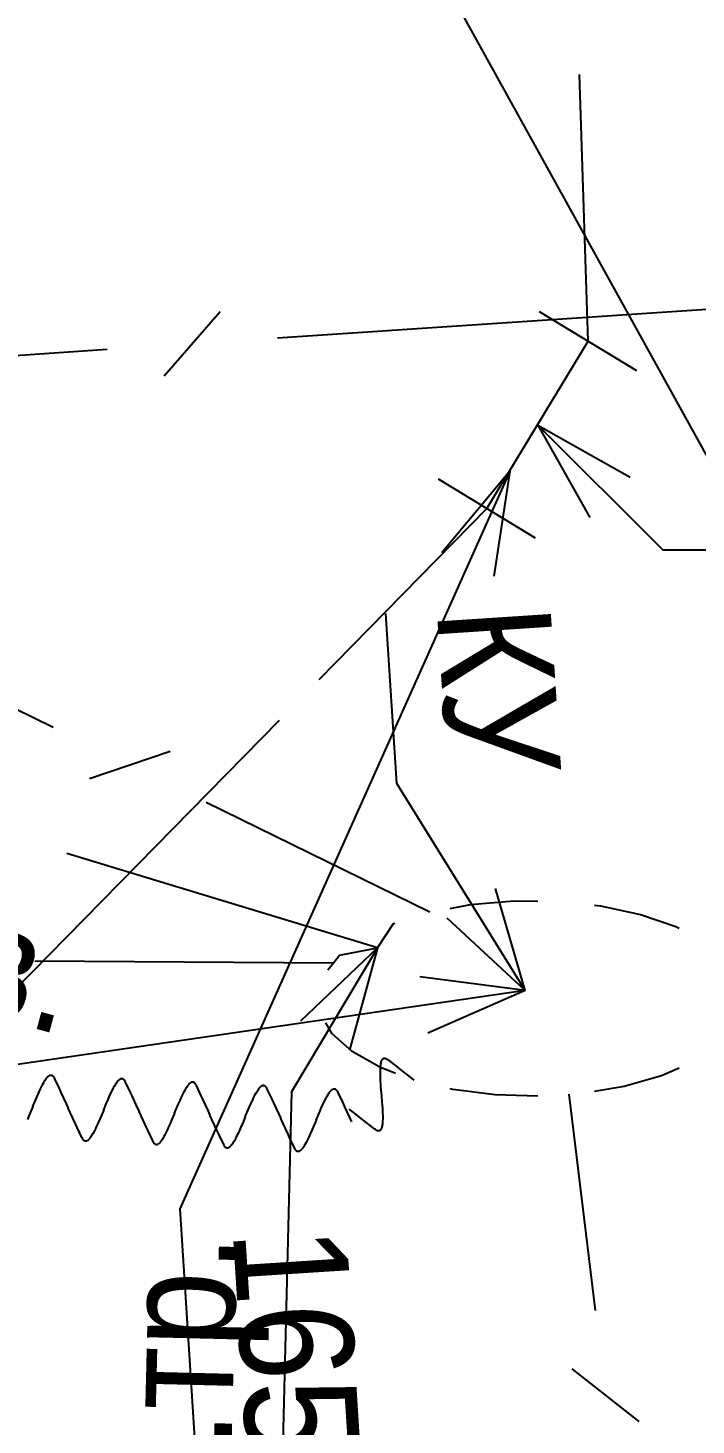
# Model space of a CAD drawing. Header units: metres. Extents: x -3947 to -3704, y 4976 to 6609.
# Drawn here: x -3853.53 to -3847.65, y 5715.49 to 5727.78 of the extents above; entities that cross this region are included whole.
import ezdxf
from ezdxf.enums import TextEntityAlignment as Align

# ---------------------------------------------------------------- set-up
doc = ezdxf.new("R2010")
doc.units = ezdxf.units.M
doc.header["$MEASUREMENT"] = 0
for name, color, linetype, lineweight in [('Водосток', 7, 'Continuous', 25), ('Кабель защиты', 7, 'Continuous', 25), ('Кабель связи', 7, 'Continuous', 25), ('Кабель электрический', 7, 'Continuous', 25)]:
    doc.layers.add(name, color=color, linetype=linetype, lineweight=lineweight)
doc.styles.add('Style-RUSSIAN_1251', font='RUSSIAN_1251.shx')
doc.styles.add('Style-RUSSIAN_1251 I 0.00000', font='RUSSIAN_1251.shx')

msp = doc.modelspace()

# ---------------------------------------------------------------- linework, layer by layer
at = {"layer": 'Водосток', "linetype": 'Continuous'}
msp.add_line((-3850.237, 5728.863), (-3846.947, 5722.917), dxfattribs=at)
at = {"layer": 'Кабель защиты', "linetype": 'Continuous'}
for q in [(-3849.414, 5720.213), (-3849.839, 5719.95)]:
    msp.add_line((-3849.153, 5719.316), q, dxfattribs=at)
at = {"layer": 'Кабель защиты', "linetype": 'Continuous', "flags": 128}
for points in [[(-3849.153, 5719.316), (-3850.281, 5721.137), (-3850.379, 5722.631)], [(-3850.416, 5718.399), (-3850.417, 5718.414), (-3850.421, 5718.465), (-3850.422, 5718.488), (-3850.424, 5718.523), (-3850.426, 5718.561), (-3850.426, 5718.587), (-3850.426, 5718.612), (-3850.426, 5718.631), (-3850.424, 5718.65), (-3850.423, 5718.661), (-3850.422, 5718.671), (-3850.42, 5718.679), (-3850.419, 5718.683), (-3850.418, 5718.687), (-3850.416, 5718.693), (-3850.415, 5718.697), (-3850.414, 5718.7), (-3850.412, 5718.703), (-3850.411, 5718.706), (-3850.408, 5718.709), (-3850.407, 5718.711), (-3850.406, 5718.712), (-3850.405, 5718.714), (-3850.403, 5718.715), (-3850.402, 5718.716), (-3850.401, 5718.717), (-3850.399, 5718.717), (-3850.397, 5718.718), (-3850.396, 5718.719), (-3850.395, 5718.719), (-3850.394, 5718.719), (-3850.393, 5718.719), (-3850.392, 5718.719), (-3850.39, 5718.719), (-3850.389, 5718.719), (-3850.386, 5718.719), (-3850.385, 5718.719), (-3850.384, 5718.719), (-3850.382, 5718.718), (-3850.381, 5718.718), (-3850.379, 5718.717), (-3850.378, 5718.717), (-3850.375, 5718.715), (-3850.373, 5718.714), (-3850.37, 5718.712), (-3850.366, 5718.71), (-3850.362, 5718.707), (-3850.356, 5718.702), (-3850.277, 5718.641), (-3850.251, 5718.621), (-3850.165, 5718.553), (-3850.131, 5718.526)], [(-3853.485, 5718.295), (-3853.479, 5718.309), (-3853.459, 5718.356), (-3853.45, 5718.377), (-3853.436, 5718.409), (-3853.42, 5718.443), (-3853.409, 5718.467), (-3853.397, 5718.49), (-3853.388, 5718.506), (-3853.379, 5718.522), (-3853.372, 5718.532), (-3853.367, 5718.54), (-3853.361, 5718.547), (-3853.359, 5718.55), (-3853.356, 5718.553), (-3853.352, 5718.557), (-3853.349, 5718.56), (-3853.346, 5718.562), (-3853.344, 5718.564), (-3853.341, 5718.566), (-3853.338, 5718.568), (-3853.335, 5718.569), (-3853.334, 5718.57), (-3853.332, 5718.57), (-3853.331, 5718.571), (-3853.329, 5718.571), (-3853.327, 5718.571), (-3853.325, 5718.571), (-3853.323, 5718.571), (-3853.323, 5718.571), (-3853.321, 5718.571), (-3853.32, 5718.571), (-3853.319, 5718.57), (-3853.318, 5718.57), (-3853.317, 5718.569), (-3853.315, 5718.568), (-3853.313, 5718.567), (-3853.312, 5718.566), (-3853.311, 5718.565), (-3853.31, 5718.564), (-3853.309, 5718.563), (-3853.308, 5718.562), (-3853.307, 5718.561), (-3853.305, 5718.558), (-3853.304, 5718.557), (-3853.302, 5718.554), (-3853.299, 5718.55), (-3853.297, 5718.546), (-3853.294, 5718.538), (-3853.251, 5718.448), (-3853.237, 5718.418), (-3853.191, 5718.319), (-3853.173, 5718.28)], [(-3852.861, 5718.265), (-3852.855, 5718.279), (-3852.835, 5718.326), (-3852.826, 5718.347), (-3852.813, 5718.378), (-3852.797, 5718.413), (-3852.785, 5718.437), (-3852.774, 5718.459), (-3852.765, 5718.476), (-3852.755, 5718.492), (-3852.749, 5718.502), (-3852.743, 5718.51), (-3852.738, 5718.517), (-3852.736, 5718.52), (-3852.733, 5718.522), (-3852.729, 5718.527), (-3852.726, 5718.53), (-3852.723, 5718.532), (-3852.72, 5718.534), (-3852.718, 5718.536), (-3852.714, 5718.538), (-3852.712, 5718.539), (-3852.711, 5718.54), (-3852.709, 5718.54), (-3852.707, 5718.541), (-3852.706, 5718.541), (-3852.704, 5718.541), (-3852.702, 5718.541), (-3852.7, 5718.541), (-3852.699, 5718.541), (-3852.698, 5718.541), (-3852.697, 5718.54), (-3852.696, 5718.54), (-3852.695, 5718.539), (-3852.693, 5718.539), (-3852.692, 5718.538), (-3852.69, 5718.537), (-3852.689, 5718.536), (-3852.688, 5718.535), (-3852.687, 5718.534), (-3852.686, 5718.533), (-3852.685, 5718.532), (-3852.684, 5718.531), (-3852.682, 5718.528), (-3852.68, 5718.526), (-3852.678, 5718.523), (-3852.676, 5718.519), (-3852.674, 5718.515), (-3852.671, 5718.508), (-3852.628, 5718.418), (-3852.614, 5718.388), (-3852.568, 5718.289), (-3852.55, 5718.25)], [(-3852.238, 5718.235), (-3852.232, 5718.249), (-3852.212, 5718.296), (-3852.203, 5718.317), (-3852.189, 5718.348), (-3852.173, 5718.383), (-3852.162, 5718.406), (-3852.151, 5718.429), (-3852.142, 5718.445), (-3852.132, 5718.462), (-3852.126, 5718.471), (-3852.12, 5718.48), (-3852.115, 5718.486), (-3852.112, 5718.489), (-3852.11, 5718.492), (-3852.105, 5718.497), (-3852.102, 5718.5), (-3852.1, 5718.502), (-3852.097, 5718.504), (-3852.094, 5718.506), (-3852.091, 5718.508), (-3852.089, 5718.509), (-3852.087, 5718.509), (-3852.086, 5718.51), (-3852.084, 5718.51), (-3852.083, 5718.511), (-3852.081, 5718.511), (-3852.079, 5718.511), (-3852.077, 5718.511), (-3852.076, 5718.511), (-3852.075, 5718.51), (-3852.074, 5718.51), (-3852.073, 5718.51), (-3852.072, 5718.509), (-3852.07, 5718.509), (-3852.069, 5718.508), (-3852.067, 5718.507), (-3852.066, 5718.506), (-3852.065, 5718.505), (-3852.064, 5718.504), (-3852.062, 5718.503), (-3852.061, 5718.502), (-3852.06, 5718.5), (-3852.058, 5718.498), (-3852.057, 5718.496), (-3852.055, 5718.493), (-3852.053, 5718.489), (-3852.051, 5718.485), (-3852.047, 5718.478), (-3852.005, 5718.388), (-3851.991, 5718.358), (-3851.945, 5718.258), (-3851.926, 5718.219)], [(-3851.615, 5718.204), (-3851.609, 5718.218), (-3851.589, 5718.265), (-3851.58, 5718.286), (-3851.566, 5718.318), (-3851.55, 5718.353), (-3851.539, 5718.376), (-3851.527, 5718.399), (-3851.519, 5718.415), (-3851.509, 5718.431), (-3851.503, 5718.441), (-3851.497, 5718.449), (-3851.492, 5718.456), (-3851.489, 5718.459), (-3851.487, 5718.462), (-3851.482, 5718.467), (-3851.479, 5718.47), (-3851.477, 5718.472), (-3851.474, 5718.474), (-3851.471, 5718.476), (-3851.468, 5718.478), (-3851.465, 5718.479), (-3851.464, 5718.479), (-3851.462, 5718.48), (-3851.461, 5718.48), (-3851.459, 5718.48), (-3851.457, 5718.481), (-3851.456, 5718.481), (-3851.454, 5718.48), (-3851.453, 5718.48), (-3851.452, 5718.48), (-3851.451, 5718.48), (-3851.449, 5718.479), (-3851.448, 5718.479), (-3851.447, 5718.478), (-3851.445, 5718.478), (-3851.444, 5718.476), (-3851.442, 5718.475), (-3851.442, 5718.475), (-3851.44, 5718.474), (-3851.439, 5718.472), (-3851.438, 5718.471), (-3851.437, 5718.47), (-3851.435, 5718.468), (-3851.434, 5718.466), (-3851.432, 5718.463), (-3851.43, 5718.459), (-3851.428, 5718.455), (-3851.424, 5718.448), (-3851.381, 5718.358), (-3851.368, 5718.328), (-3851.321, 5718.228), (-3851.303, 5718.189)], [(-3850.992, 5718.174), (-3850.986, 5718.188), (-3850.966, 5718.235), (-3850.957, 5718.256), (-3850.943, 5718.288), (-3850.927, 5718.322), (-3850.916, 5718.346), (-3850.904, 5718.369), (-3850.895, 5718.385), (-3850.886, 5718.401), (-3850.879, 5718.411), (-3850.874, 5718.419), (-3850.868, 5718.426), (-3850.866, 5718.429), (-3850.863, 5718.432), (-3850.859, 5718.436), (-3850.856, 5718.439), (-3850.853, 5718.441), (-3850.851, 5718.444), (-3850.848, 5718.445), (-3850.844, 5718.447), (-3850.842, 5718.448), (-3850.841, 5718.449), (-3850.839, 5718.449), (-3850.838, 5718.45), (-3850.836, 5718.45), (-3850.834, 5718.45), (-3850.832, 5718.45), (-3850.83, 5718.45), (-3850.83, 5718.45), (-3850.828, 5718.45), (-3850.827, 5718.45), (-3850.826, 5718.449), (-3850.825, 5718.449), (-3850.824, 5718.448), (-3850.822, 5718.447), (-3850.82, 5718.446), (-3850.819, 5718.445), (-3850.818, 5718.444), (-3850.817, 5718.443), (-3850.816, 5718.442), (-3850.815, 5718.441), (-3850.814, 5718.44), (-3850.812, 5718.437), (-3850.811, 5718.436), (-3850.809, 5718.433), (-3850.806, 5718.429), (-3850.804, 5718.425), (-3850.801, 5718.417), (-3850.758, 5718.327), (-3850.744, 5718.297), (-3850.698, 5718.198), (-3850.68, 5718.159)], [(-3850.416, 5718.399), (-3850.415, 5718.384), (-3850.412, 5718.333), (-3850.41, 5718.31), (-3850.408, 5718.276), (-3850.407, 5718.237), (-3850.406, 5718.211), (-3850.406, 5718.186), (-3850.407, 5718.167), (-3850.408, 5718.148), (-3850.409, 5718.137), (-3850.411, 5718.127), (-3850.412, 5718.119), (-3850.413, 5718.115), (-3850.414, 5718.111), (-3850.416, 5718.105), (-3850.417, 5718.101), (-3850.419, 5718.098), (-3850.42, 5718.095), (-3850.422, 5718.092), (-3850.424, 5718.089), (-3850.426, 5718.087), (-3850.427, 5718.086), (-3850.428, 5718.084), (-3850.429, 5718.083), (-3850.43, 5718.083), (-3850.432, 5718.081), (-3850.433, 5718.081), (-3850.435, 5718.08), (-3850.436, 5718.08), (-3850.437, 5718.079), (-3850.438, 5718.079), (-3850.439, 5718.079), (-3850.441, 5718.079), (-3850.442, 5718.079), (-3850.444, 5718.079), (-3850.446, 5718.079), (-3850.447, 5718.079), (-3850.449, 5718.08), (-3850.45, 5718.08), (-3850.452, 5718.08), (-3850.453, 5718.081), (-3850.455, 5718.082), (-3850.458, 5718.083), (-3850.46, 5718.084), (-3850.463, 5718.086), (-3850.466, 5718.088), (-3850.47, 5718.091), (-3850.476, 5718.096), (-3850.555, 5718.157), (-3850.581, 5718.177), (-3850.667, 5718.245), (-3850.701, 5718.272)], [(-3853.485, 5718.295), (-3853.491, 5718.281), (-3853.51, 5718.234), (-3853.52, 5718.213), (-3853.533, 5718.181)], [(-3852.861, 5718.265), (-3852.867, 5718.251), (-3852.887, 5718.204), (-3852.896, 5718.183), (-3852.91, 5718.151), (-3852.926, 5718.116), (-3852.937, 5718.093), (-3852.949, 5718.07), (-3852.958, 5718.054), (-3852.967, 5718.038), (-3852.974, 5718.028), (-3852.979, 5718.02), (-3852.985, 5718.013), (-3852.987, 5718.01), (-3852.989, 5718.007), (-3852.994, 5718.002), (-3852.997, 5717.999), (-3852.999, 5717.997), (-3853.002, 5717.995), (-3853.005, 5717.993), (-3853.008, 5717.991), (-3853.011, 5717.99), (-3853.012, 5717.99), (-3853.014, 5717.989), (-3853.015, 5717.989), (-3853.017, 5717.989), (-3853.019, 5717.988), (-3853.021, 5717.988), (-3853.023, 5717.989), (-3853.023, 5717.989), (-3853.024, 5717.989), (-3853.026, 5717.989), (-3853.027, 5717.99), (-3853.028, 5717.99), (-3853.029, 5717.991), (-3853.031, 5717.991), (-3853.032, 5717.993), (-3853.034, 5717.994), (-3853.035, 5717.994), (-3853.036, 5717.995), (-3853.037, 5717.997), (-3853.038, 5717.998), (-3853.039, 5717.999), (-3853.041, 5718.001), (-3853.042, 5718.003), (-3853.044, 5718.006), (-3853.047, 5718.01), (-3853.048, 5718.014), (-3853.052, 5718.021), (-3853.095, 5718.111), (-3853.108, 5718.141), (-3853.155, 5718.241), (-3853.173, 5718.28)], [(-3852.238, 5718.235), (-3852.244, 5718.22), (-3852.264, 5718.173), (-3852.273, 5718.152), (-3852.287, 5718.121), (-3852.303, 5718.086), (-3852.314, 5718.063), (-3852.325, 5718.04), (-3852.334, 5718.024), (-3852.344, 5718.007), (-3852.35, 5717.998), (-3852.356, 5717.989), (-3852.361, 5717.983), (-3852.364, 5717.98), (-3852.366, 5717.977), (-3852.371, 5717.972), (-3852.374, 5717.969), (-3852.376, 5717.967), (-3852.379, 5717.965), (-3852.382, 5717.963), (-3852.385, 5717.961), (-3852.387, 5717.96), (-3852.389, 5717.96), (-3852.39, 5717.959), (-3852.392, 5717.959), (-3852.393, 5717.958), (-3852.395, 5717.958), (-3852.397, 5717.958), (-3852.399, 5717.958), (-3852.4, 5717.958), (-3852.401, 5717.959), (-3852.402, 5717.959), (-3852.403, 5717.959), (-3852.405, 5717.96), (-3852.406, 5717.96), (-3852.407, 5717.961), (-3852.409, 5717.962), (-3852.41, 5717.963), (-3852.411, 5717.964), (-3852.412, 5717.965), (-3852.414, 5717.966), (-3852.415, 5717.967), (-3852.416, 5717.969), (-3852.418, 5717.971), (-3852.419, 5717.973), (-3852.421, 5717.976), (-3852.423, 5717.98), (-3852.425, 5717.984), (-3852.429, 5717.991), (-3852.471, 5718.081), (-3852.485, 5718.111), (-3852.532, 5718.211), (-3852.55, 5718.25)], [(-3851.615, 5718.204), (-3851.621, 5718.19), (-3851.641, 5718.143), (-3851.65, 5718.122), (-3851.664, 5718.091), (-3851.679, 5718.056), (-3851.691, 5718.032), (-3851.702, 5718.01), (-3851.711, 5717.993), (-3851.721, 5717.977), (-3851.727, 5717.967), (-3851.733, 5717.959), (-3851.738, 5717.952), (-3851.74, 5717.949), (-3851.743, 5717.947), (-3851.747, 5717.942), (-3851.751, 5717.939), (-3851.753, 5717.937), (-3851.756, 5717.935), (-3851.758, 5717.933), (-3851.762, 5717.931), (-3851.764, 5717.93), (-3851.766, 5717.929), (-3851.767, 5717.929), (-3851.769, 5717.928), (-3851.77, 5717.928), (-3851.772, 5717.928), (-3851.774, 5717.928), (-3851.776, 5717.928), (-3851.777, 5717.928), (-3851.778, 5717.928), (-3851.779, 5717.929), (-3851.78, 5717.929), (-3851.781, 5717.93), (-3851.783, 5717.93), (-3851.784, 5717.931), (-3851.786, 5717.932), (-3851.787, 5717.933), (-3851.788, 5717.934), (-3851.789, 5717.935), (-3851.79, 5717.936), (-3851.791, 5717.937), (-3851.792, 5717.938), (-3851.794, 5717.941), (-3851.796, 5717.943), (-3851.798, 5717.946), (-3851.8, 5717.95), (-3851.802, 5717.954), (-3851.805, 5717.961), (-3851.848, 5718.051), (-3851.862, 5718.081), (-3851.908, 5718.18), (-3851.926, 5718.219)], [(-3850.992, 5718.174), (-3850.997, 5718.16), (-3851.017, 5718.113), (-3851.026, 5718.092), (-3851.04, 5718.06), (-3851.056, 5718.026), (-3851.067, 5718.002), (-3851.079, 5717.979), (-3851.088, 5717.963), (-3851.098, 5717.947), (-3851.104, 5717.937), (-3851.109, 5717.929), (-3851.115, 5717.922), (-3851.117, 5717.919), (-3851.12, 5717.916), (-3851.124, 5717.912), (-3851.127, 5717.909), (-3851.13, 5717.907), (-3851.132, 5717.905), (-3851.135, 5717.903), (-3851.139, 5717.901), (-3851.141, 5717.9), (-3851.142, 5717.899), (-3851.144, 5717.899), (-3851.146, 5717.898), (-3851.147, 5717.898), (-3851.149, 5717.898), (-3851.151, 5717.898), (-3851.153, 5717.898), (-3851.154, 5717.898), (-3851.155, 5717.898), (-3851.156, 5717.898), (-3851.157, 5717.899), (-3851.158, 5717.899), (-3851.159, 5717.9), (-3851.161, 5717.901), (-3851.163, 5717.902), (-3851.164, 5717.903), (-3851.165, 5717.904), (-3851.166, 5717.905), (-3851.167, 5717.906), (-3851.168, 5717.907), (-3851.169, 5717.908), (-3851.171, 5717.911), (-3851.172, 5717.913), (-3851.174, 5717.915), (-3851.177, 5717.92), (-3851.179, 5717.923), (-3851.182, 5717.931), (-3851.225, 5718.021), (-3851.239, 5718.051), (-3851.285, 5718.15), (-3851.303, 5718.189)]]:
    msp.add_lwpolyline(points, dxfattribs=at)
at = {"layer": 'Кабель связи', "linetype": 'Continuous'}
for p, q in [((-3852.328, 5724.724), (-3851.835, 5725.288)), ((-3851.333, 5725.056), (-3847.376, 5725.321)), ((-3856.787, 5724.691), (-3852.83, 5724.956)), ((-3853.305, 5721.628), (-3857.241, 5723.558)), ((-3852.277, 5721.419), (-3852.987, 5721.177)), ((-3849.991, 5720.003), (-3851.959, 5720.968)), ((-3850.453, 5719.691), (-3853.184, 5720.52)), ((-3850.453, 5719.691), (-3851.128, 5719.046)), ((-3850.453, 5719.691), (-3850.699, 5718.79)), ((-3853.468, 5719.576), (-3850.84, 5719.557)), ((-3849.153, 5719.316), (-3850.08, 5719.434)), ((-3849.153, 5719.316), (-3850.008, 5718.939)), ((-3848.769, 5718.402), (-3848.537, 5716.5)), ((-3848.742, 5715.986), (-3848.152, 5715.524))]:
    msp.add_line(p, q, dxfattribs=at)
at = {"layer": 'Кабель связи', "linetype": 'Continuous', "flags": 128}
for points in [[(-3849.812, 5720.037), (-3849.633, 5720.071), (-3849.252, 5720.103), (-3849.041, 5720.101)], [(-3848.543, 5720.065), (-3848.488, 5720.059), (-3848.137, 5719.984), (-3847.827, 5719.878), (-3847.798, 5719.863)], [(-3850.888, 5719.496), (-3850.84, 5719.557), (-3850.785, 5719.625), (-3850.453, 5719.691), (-3850.31, 5719.903), (-3850.295, 5719.908)], [(-3850.453, 5719.691), (-3851.209, 5718.423), (-3851.393, 5710.95)], [(-3849.153, 5719.316), (-3864.024, 5717.149), (-3871.928, 5716.893)], [(-3850.293, 5718.586), (-3850.431, 5718.639), (-3850.674, 5718.777), (-3850.851, 5718.935), (-3850.907, 5719.03)], [(-3847.798, 5718.631), (-3847.953, 5718.564), (-3848.282, 5718.47), (-3848.543, 5718.427)], [(-3849.041, 5718.385), (-3849.415, 5718.397), (-3849.788, 5718.444), (-3849.812, 5718.45)]]:
    msp.add_lwpolyline(points, dxfattribs=at)
at = {"layer": 'Кабель электрический', "linetype": 'Continuous'}
for p, q in [((-3848.597, 5725.027), (-3848.675, 5727.375)), ((-3848.169, 5724.768), (-3849.025, 5725.286)), ((-3849.042, 5724.29), (-3848.582, 5723.477)), ((-3849.042, 5724.29), (-3848.229, 5723.831)), ((-3849.06, 5723.295), (-3849.916, 5723.813)), ((-3849.288, 5723.885), (-3849.884, 5723.165)), ((-3849.288, 5723.885), (-3849.427, 5722.961)), ((-3850.965, 5722.05), (-3849.488, 5723.554)), ((-3854.27, 5718.684), (-3851.315, 5721.693))]:
    msp.add_line(p, q, dxfattribs=at)
at = {"layer": 'Кабель электрический', "linetype": 'Continuous', "flags": 128}
for points in [[(-3849.488, 5723.554), (-3848.597, 5725.027)], [(-3849.042, 5724.29), (-3847.942, 5723.191), (-3845.298, 5723.191)], [(-3849.288, 5723.885), (-3852.19, 5717.394), (-3851.637, 5708.732)]]:
    msp.add_lwpolyline(points, dxfattribs=at)

# ---------------------------------------------------------------- texts
at = {"layer": 'Кабель защиты', "linetype": 'Continuous', "style": 'Style-RUSSIAN_1251', "width": 0.899998}
msp.add_text('КУ', height=1, rotation=273.7586, dxfattribs=at).set_placement((-3848.932, 5722.726), align=Align.TOP_LEFT)
at = {"layer": 'Кабель связи', "linetype": 'Continuous', "style": 'Style-RUSSIAN_1251 I 0.00000', "width": 0.9}
msp.add_text('4отв.', height=1, rotation=344.783, dxfattribs=at).set_placement((-3855.997, 5719.669))
at = {"layer": 'Кабель связи', "linetype": 'Continuous', "style": 'Style-RUSSIAN_1251', "width": 0.9}
msp.add_text('165.81в.тр.', height=1, rotation=88.5895, dxfattribs=at).set_placement((-3852.842, 5710.985), align=Align.TOP_LEFT)
at = {"layer": 'Кабель электрический', "linetype": 'Continuous', "style": 'Style-RUSSIAN_1251', "width": 0.899998}
msp.add_text('165.36в.тр.', height=1, rotation=273.6507, dxfattribs=at).set_placement((-3850.728, 5717.262), align=Align.TOP_LEFT)

doc.saveas('drawing.dxf')
